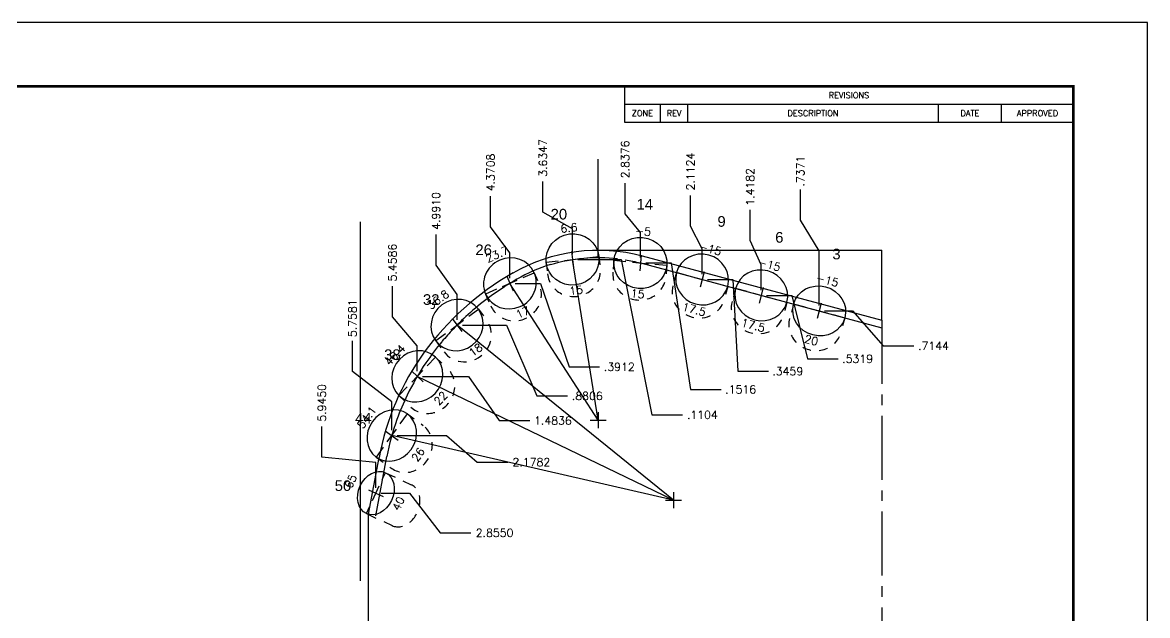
# Model space of a CAD drawing. Header units: inches. Extents: x -34 to 34, y 0 to 22.
# Drawn here: x -13.22 to 0, y 15.03 to 22 of the extents above; entities that cross this region are included whole.
import ezdxf
from ezdxf.enums import TextEntityAlignment as Align

# ---------------------------------------------------------------- set-up
doc = ezdxf.new("R2010")
doc.units = ezdxf.units.IN
doc.header["$MEASUREMENT"] = 0
doc.header["$PDMODE"] = 35
doc.linetypes.add('CENTER2', pattern=[1.125, 0.75, -0.125, 0.125, -0.125])
doc.linetypes.add('HIDDEN2', pattern=[0.1875, 0.125, -0.0625])
doc.layers.get('Defpoints').update_dxf_attribs({"color": 10})
doc.layers.add('Blade3', color=7, linetype='Continuous', true_color=0x00cc00)
for name, color, linetype in [('CLine', 5, 'CENTER2'), ('Dims', 4, 'Continuous'), ('Title Block', 7, 'Continuous')]:
    doc.layers.add(name, color=color, linetype=linetype)
doc.styles.add('RomanD', font='romand.shx', dxfattribs={"width": 0.9})
doc.styles.add('RomanS', font='romans')
doc.styles.get("Standard").update_dxf_attribs({"font": 'arial.ttf'})
doc.dimstyles.new('Copy of Standard', dxfattribs={"dimtxt": 0.094, "dimasz": 0.18, "dimexe": 0.0625, "dimexo": 0.0625, "dimgap": 0.045, "dimtad": 0, "dimtih": 1, "dimtoh": 1, "dimdec": 4, "dimzin": 4, "dimdsep": 46, "dimtxsty": 'RomanS', "dimcen": 0.09, "dimadec": 3, "dimazin": 1, "dimtfac": 1, "dimtdec": 4, "dimtofl": 0, "dimtmove": 0, "dimatfit": 1, "dimfxl": 1, "dimtolj": 1, "dimtzin": 0, "dimarcsym": 0})

# ---------------------------------------------------------------- blocks, each defined once
blk = doc.blocks.new('COT_Dblock')
at = {"layer": 'Defpoints'}
blk.add_point((33.812, 21.812), dxfattribs=at)
at = {"layer": 'Title Block'}
for p, q in [((27.857, 21.25), (27.857, 20.828)), ((27.857, 21.039), (33.13, 21.039)), ((28.278, 20.828), (28.278, 21.039)), ((28.599, 20.828), (28.599, 21.039)), ((31.544, 20.828), (31.544, 21.039)), ((32.286, 20.828), (32.286, 21.039)), ((27.857, 20.828), (33.13, 20.828))]:
    blk.add_line(p, q, dxfattribs=at)
at = {"layer": 'Title Block', "color": 8}
blk.add_lwpolyline([(0, 0), (34, 0), (34, 22), (0, 22)], close=True, dxfattribs=at)
at = {"layer": 'Title Block', "const_width": 0.03}
blk.add_lwpolyline([(33.13, 21.25), (0.87, 21.25), (0.87, 0.75), (33.13, 0.75)], close=True, dxfattribs=at)
at = {"layer": 'Title Block', "style": 'RomanS'}
for s, height, p in [('REVISIONS', 0.0703, (30.493, 21.145)), ('ZONE', 0.0703, (28.067, 20.934)), ('REV', 0.0703, (28.439, 20.934)), ('DESCRIPTION', 0.07031, (30.071, 20.934)), ('DATE', 0.0703, (31.915, 20.934)), ('APPROVED', 0.0703, (32.708, 20.934))]:
    blk.add_text(s, height=height, dxfattribs=at).set_placement(p, align=Align.MIDDLE_CENTER)
at = {"layer": 'Title Block', "color": 1, "style": 'RomanS', "flags": 8}
for tag, p in [('FNAME', (0.62, 3.75)), ('REVDATE', (0.62, 2.25)), ('USER', (0.62, 0.75))]:
    blk.add_attdef(tag, text='', height=0.047, rotation=90, dxfattribs=at).set_placement(p, align=Align.BOTTOM_LEFT)
at = {"layer": 'Title Block', "color": 3, "style": 'RomanS', "flags": 8}
blk.add_attdef('DRAWN', text='', height=0.11, dxfattribs=at).set_placement((28.7, 1.984), align=Align.MIDDLE_CENTER)
for tag, p in [('DDATE', (28.356, 1.672)), ('CHECK', (28.356, 1.406)), ('MATRL', (28.356, 1.149)), ('PDATE', (28.356, 0.883)), ('SCALE', (29.896, 0.855)), ('SHEET', (32.005, 0.855))]:
    blk.add_attdef(tag, text='', height=0.094, dxfattribs=at).set_placement(p, align=Align.MIDDLE_LEFT)
at = {"layer": 'Title Block', "color": 3, "style": 'RomanD', "width": 0.9, "flags": 8}
for tag, height, p in [('TITL1', 0.125, (31.337, 1.684)), ('TITL2', 0.094, (31.337, 1.514)), ('TITL3', 0.094, (31.337, 1.374))]:
    blk.add_attdef(tag, text='', height=height, dxfattribs=at).set_placement(p, align=Align.MIDDLE_CENTER)
at = {"layer": 'Title Block', "color": 3, "style": 'RomanS', "flags": 8}
for tag, p in [('FSCM#', (30.337, 1.121)), ('DWG#', (31.81, 1.121)), ('REV#', (32.97, 1.121))]:
    blk.add_attdef(tag, text='', height=0.094, dxfattribs=at).set_placement(p, align=Align.TOP_CENTER)
blk = doc.blocks.new('CMark')
at = {"layer": 'CLine'}
for p, q in [((-0.094, 0), (0.094, 0)), ((0, 0.094), (0, -0.094))]:
    blk.add_line(p, q, dxfattribs=at)
blk = doc.blocks.new('1613@17.5')
for p, q in [((-0.17, 0), (-0.312, 0)), ((0.171, 0), (0.312, 0))]:
    blk.add_line(p, q)
at = {"color": 8, "linetype": 'HIDDEN2', "ltscale": 0.5}
blk.add_line((-0.312, 0), (-0.312, -0.159), dxfattribs=at)
at = {"color": 8, "linetype": 'HIDDEN2', "ltscale": 0.5, "flags": 128}
blk.add_lwpolyline([(0.312, 0), (0.312, -0.159)], dxfattribs=at)
at = {"extrusion": (0, 0, -1)}
blk.add_ellipse((0, 0), major_axis=(-0.312, 0), ratio=0.953717, start_param=-3.141592653589793, end_param=3.141592653589793, dxfattribs=at)
at = {"color": 8, "linetype": 'HIDDEN2', "ltscale": 0.5}
blk.add_ellipse((0, -0.159), major_axis=(0.312, 0), ratio=0.953717, start_param=3.141593, end_param=6.283185, dxfattribs=at)
blk.add_blockref('CMark', (0, 0))
at = {"style": 'RomanS'}
blk.add_text('17.5', height=0.094, dxfattribs=at).set_placement((0, -0.364), align=Align.MIDDLE_CENTER)
blk.add_attdef('ANG', text='', height=0.094, dxfattribs=at).set_placement((0, 0.298), align=Align.BOTTOM_CENTER)
blk = doc.blocks.new('1613@20')
for p, q in [((-0.17, 0), (-0.312, 0)), ((0.171, 0), (0.312, 0))]:
    blk.add_line(p, q)
at = {"color": 8, "linetype": 'HIDDEN2', "ltscale": 0.5}
blk.add_line((-0.312, 0), (-0.312, -0.178), dxfattribs=at)
at = {"color": 8, "linetype": 'HIDDEN2', "ltscale": 0.5, "flags": 128}
blk.add_lwpolyline([(0.312, 0), (0.312, -0.178)], dxfattribs=at)
blk.add_ellipse((0, 0), major_axis=(-0.312, 0), ratio=0.939693, start_param=-3.141592653589793, end_param=3.141592653589793)
at = {"color": 8, "linetype": 'HIDDEN2', "ltscale": 0.5}
blk.add_ellipse((0, -0.178), major_axis=(-0.312, 0), ratio=0.939693, start_param=0, end_param=3.141593, dxfattribs=at)
blk.add_blockref('CMark', (0, 0))
at = {"style": 'RomanS'}
blk.add_text('20', height=0.094, dxfattribs=at).set_placement((0, -0.356), align=Align.MIDDLE_CENTER)
blk.add_attdef('ANG', text='', height=0.094, dxfattribs=at).set_placement((0, 0.298), align=Align.BOTTOM_CENTER)
blk = doc.blocks.new('1613@15')
for p, q in [((-0.17, 0), (-0.312, 0)), ((0.171, 0), (0.312, 0))]:
    blk.add_line(p, q)
at = {"color": 8, "linetype": 'HIDDEN2', "ltscale": 0.5}
blk.add_line((-0.312, 0), (-0.312, -0.135), dxfattribs=at)
at = {"color": 8, "linetype": 'HIDDEN2', "ltscale": 0.5, "flags": 128}
blk.add_lwpolyline([(0.312, 0), (0.312, -0.135)], dxfattribs=at)
blk.add_ellipse((0, 0), major_axis=(-0.312, 0), ratio=0.965926, start_param=-3.141592653589793, end_param=3.141592653589793)
at = {"color": 8, "linetype": 'HIDDEN2', "ltscale": 0.5}
blk.add_ellipse((0, -0.135), major_axis=(-0.312, 0), ratio=0.965926, start_param=0, end_param=3.141593, dxfattribs=at)
blk.add_blockref('CMark', (0, 0))
at = {"style": 'RomanS'}
blk.add_text('15', height=0.094, dxfattribs=at).set_placement((0, -0.364), align=Align.MIDDLE_CENTER)
blk.add_attdef('ANG', text='', height=0.094, dxfattribs=at).set_placement((0, 0.298), align=Align.BOTTOM_CENTER)
blk = doc.blocks.new('1313@40')
for p, q in [((-0.265, 0), (-0.177, 0)), ((0.177, 0), (0.264, 0))]:
    blk.add_line(p, q)
at = {"color": 8, "linetype": 'HIDDEN2'}
for p, q in [((-0.265, 0), (-0.265, -0.334)), ((0.264, 0), (0.264, -0.334))]:
    blk.add_line(p, q, dxfattribs=at)
blk.add_ellipse((0, 0), major_axis=(0.265, 0), ratio=0.765974)
blk.add_ellipse((0, -0.334), major_axis=(-0.265, 0), ratio=0.765974, start_param=0, end_param=3.141593, dxfattribs=at)
blk.add_blockref('CMark', (0, 0))
at = {"style": 'RomanS'}
blk.add_text('40', height=0.094, dxfattribs=at).set_placement((0, -0.292), align=Align.MIDDLE_CENTER)
blk.add_attdef('ANG', text='', height=0.094, dxfattribs=at).set_placement((0, 0.251), align=Align.BOTTOM_CENTER)
blk = doc.blocks.new('1613@17')
for p, q in [((-0.17, 0), (-0.313, 0)), ((0.171, 0), (0.312, 0))]:
    blk.add_line(p, q)
at = {"color": 8, "linetype": 'HIDDEN2', "ltscale": 0.5}
blk.add_line((-0.313, 0), (-0.313, -0.152), dxfattribs=at)
at = {"color": 8, "linetype": 'HIDDEN2', "ltscale": 0.5, "flags": 128}
blk.add_lwpolyline([(0.312, 0), (0.312, -0.152)], dxfattribs=at)
blk.add_ellipse((0, 0), major_axis=(-0.312, 0), ratio=0.95632, start_param=3.141593, end_param=9.424778)
at = {"color": 8, "linetype": 'HIDDEN2', "ltscale": 0.5}
blk.add_ellipse((0, -0.152), major_axis=(-0.312, 0), ratio=0.95632, start_param=0, end_param=3.141593, dxfattribs=at)
blk.add_blockref('CMark', (0, 0))
at = {"style": 'RomanS'}
blk.add_text('17', height=0.094, dxfattribs=at).set_placement((0.001, -0.373), align=Align.MIDDLE_CENTER)
blk.add_attdef('ANG', text='', height=0.094, dxfattribs=at).set_placement((0, 0.298), align=Align.BOTTOM_CENTER)
blk = doc.blocks.new('1613@18')
for p, q in [((-0.17, 0), (-0.312, 0)), ((0.171, 0), (0.312, 0))]:
    blk.add_line(p, q)
at = {"color": 8, "linetype": 'HIDDEN2', "ltscale": 0.5}
blk.add_line((-0.312, 0), (-0.312, -0.159), dxfattribs=at)
at = {"color": 8, "linetype": 'HIDDEN2', "ltscale": 0.5, "flags": 128}
blk.add_lwpolyline([(0.312, 0), (0.312, -0.159)], dxfattribs=at)
at = {"extrusion": (0, 0, -1)}
blk.add_ellipse((0, 0), major_axis=(-0.312, 0), ratio=0.95104, start_param=-3.141592653589793, end_param=3.141592653589793, dxfattribs=at)
at = {"color": 8, "linetype": 'HIDDEN2', "ltscale": 0.5}
blk.add_ellipse((0, -0.161), major_axis=(0.312, 0), ratio=0.953717, start_param=3.141593, end_param=6.283185, dxfattribs=at)
blk.add_blockref('CMark', (0, 0))
at = {"style": 'RomanS'}
blk.add_text('18', height=0.094, dxfattribs=at).set_placement((0, -0.364), align=Align.MIDDLE_CENTER)
blk.add_attdef('ANG', text='', height=0.094, dxfattribs=at).set_placement((0, 0.298), align=Align.BOTTOM_CENTER)
blk = doc.blocks.new('1613@22')
for p, q in [((-0.17, 0), (-0.313, 0)), ((0.171, 0), (0.312, 0))]:
    blk.add_line(p, q)
at = {"color": 8, "linetype": 'HIDDEN2', "ltscale": 0.5}
blk.add_line((-0.313, 0), (-0.313, -0.195), dxfattribs=at)
at = {"color": 8, "linetype": 'HIDDEN2', "ltscale": 0.5, "flags": 128}
blk.add_lwpolyline([(0.312, 0), (0.312, -0.195)], dxfattribs=at)
blk.add_ellipse((0, 0), major_axis=(-0.312, 0), ratio=0.927168, start_param=3.141593, end_param=9.424778)
at = {"color": 8, "linetype": 'HIDDEN2', "ltscale": 0.5}
blk.add_ellipse((0, -0.195), major_axis=(-0.312, 0), ratio=0.927168, start_param=0, end_param=3.141593, dxfattribs=at)
blk.add_blockref('CMark', (0, 0))
at = {"style": 'RomanS'}
blk.add_text('22', height=0.094, dxfattribs=at).set_placement((0.003, -0.376), align=Align.MIDDLE_CENTER)
blk.add_attdef('ANG', text='', height=0.094, dxfattribs=at).set_placement((0, 0.287), align=Align.BOTTOM_CENTER)
blk = doc.blocks.new('1613@26')
for p, q in [((-0.17, 0), (-0.313, 0)), ((0.171, 0), (0.312, 0))]:
    blk.add_line(p, q)
at = {"color": 8, "linetype": 'HIDDEN2', "ltscale": 0.5}
blk.add_line((-0.313, 0), (-0.313, -0.228), dxfattribs=at)
at = {"color": 8, "linetype": 'HIDDEN2', "ltscale": 0.5, "flags": 128}
blk.add_lwpolyline([(0.312, 0), (0.312, -0.228)], dxfattribs=at)
blk.add_ellipse((0, 0), major_axis=(-0.312, 0), ratio=0.898784, start_param=3.141593, end_param=9.424778)
at = {"color": 8, "linetype": 'HIDDEN2', "ltscale": 0.5}
blk.add_ellipse((0, -0.228), major_axis=(-0.312, 0), ratio=0.898784, start_param=0, end_param=3.141593, dxfattribs=at)
blk.add_blockref('CMark', (0, 0))
at = {"style": 'RomanS'}
blk.add_text('26', height=0.094, dxfattribs=at).set_placement((0, -0.381), align=Align.MIDDLE_CENTER)
blk.add_attdef('ANG', text='', height=0.094, dxfattribs=at).set_placement((0, 0.287), align=Align.BOTTOM_CENTER)
blk = doc.blocks.new('*D76')
at = {"layer": 'Defpoints', "color": 0, "transparency": 16777216}
for p in [(-4.078, 20.037), (-3.12, 19.327), (-3.857, 18.612)]:
    blk.add_point(p, dxfattribs=at)
at = {"layer": 'Dims', "color": 0, "lineweight": -2, "transparency": 16777216}
for p, q in [((-4.078, 19.677), (-4.078, 20.037)), ((-3.857, 19.317), (-4.078, 19.677)), ((-3.857, 18.675), (-3.857, 19.317))]:
    blk.add_line(p, q, dxfattribs=at)
at = {"layer": 'Dims', "color": 0, "transparency": 16777216, "insert": (-4.078, 20.255), "char_height": 0.094, "attachment_point": 5, "rotation": 90, "style": 'RomanS'}
blk.add_mtext('\\A1;.7371', dxfattribs=at)
blk = doc.blocks.new('*D77')
at = {"layer": 'Defpoints', "color": 0, "transparency": 16777216}
for p in [(-4.668, 19.798), (-3.12, 19.327), (-4.538, 18.795)]:
    blk.add_point(p, dxfattribs=at)
at = {"layer": 'Dims', "color": 0, "lineweight": -2, "transparency": 16777216}
for p, q in [((-4.668, 19.438), (-4.668, 19.798)), ((-4.538, 19.155), (-4.668, 19.438)), ((-4.538, 18.857), (-4.538, 19.155))]:
    blk.add_line(p, q, dxfattribs=at)
at = {"layer": 'Dims', "color": 0, "transparency": 16777216, "insert": (-4.668, 20.069), "char_height": 0.094, "attachment_point": 5, "rotation": 90, "style": 'RomanS'}
blk.add_mtext('\\A1;1.4182', dxfattribs=at)
blk = doc.blocks.new('*D78')
at = {"layer": 'Defpoints', "color": 0, "transparency": 16777216}
for p in [(-5.368, 19.969), (-3.12, 19.327), (-5.232, 18.981)]:
    blk.add_point(p, dxfattribs=at)
at = {"layer": 'Dims', "color": 0, "lineweight": -2, "transparency": 16777216}
for p, q in [((-5.368, 19.609), (-5.368, 19.969)), ((-5.232, 19.341), (-5.368, 19.609)), ((-5.232, 19.043), (-5.232, 19.341))]:
    blk.add_line(p, q, dxfattribs=at)
at = {"layer": 'Dims', "color": 0, "transparency": 16777216, "insert": (-5.368, 20.249), "char_height": 0.094, "attachment_point": 5, "rotation": 90, "style": 'RomanS'}
blk.add_mtext('\\A1;2.1124', dxfattribs=at)
blk = doc.blocks.new('*D79')
at = {"layer": 'Defpoints', "color": 0, "transparency": 16777216}
for p in [(-6.137, 20.114), (-3.12, 19.327), (-5.957, 19.175)]:
    blk.add_point(p, dxfattribs=at)
at = {"layer": 'Dims', "color": 0, "lineweight": -2, "transparency": 16777216}
for p, q in [((-6.137, 19.754), (-6.137, 20.114)), ((-5.957, 19.535), (-6.137, 19.754)), ((-5.957, 19.238), (-5.957, 19.535))]:
    blk.add_line(p, q, dxfattribs=at)
at = {"layer": 'Dims', "color": 0, "transparency": 16777216, "insert": (-6.137, 20.392), "char_height": 0.094, "attachment_point": 5, "rotation": 90, "style": 'RomanS'}
blk.add_mtext('\\A1;2.8376', dxfattribs=at)
blk = doc.blocks.new('*D80')
at = {"layer": 'Defpoints', "color": 0, "transparency": 16777216}
for p in [(-7.102, 20.131), (-3.12, 19.327), (-6.754, 19.216)]:
    blk.add_point(p, dxfattribs=at)
at = {"layer": 'Dims', "color": 0, "lineweight": -2, "transparency": 16777216}
for p, q in [((-7.102, 19.771), (-7.102, 20.131)), ((-6.754, 19.576), (-7.102, 19.771)), ((-6.754, 19.279), (-6.754, 19.576))]:
    blk.add_line(p, q, dxfattribs=at)
at = {"layer": 'Dims', "color": 0, "transparency": 16777216, "insert": (-7.102, 20.409), "char_height": 0.094, "attachment_point": 5, "rotation": 90, "style": 'RomanS'}
blk.add_mtext('\\A1;3.6347', dxfattribs=at)
blk = doc.blocks.new('*D81')
at = {"layer": 'Defpoints', "color": 0, "transparency": 16777216}
for p in [(-7.717, 19.96), (-3.12, 19.327), (-7.491, 18.935)]:
    blk.add_point(p, dxfattribs=at)
at = {"layer": 'Dims', "color": 0, "lineweight": -2, "transparency": 16777216}
for p, q in [((-7.717, 19.6), (-7.717, 19.96)), ((-7.491, 19.295), (-7.717, 19.6)), ((-7.491, 18.998), (-7.491, 19.295))]:
    blk.add_line(p, q, dxfattribs=at)
at = {"layer": 'Dims', "color": 0, "transparency": 16777216, "insert": (-7.717, 20.238), "char_height": 0.094, "attachment_point": 5, "rotation": 90, "style": 'RomanS'}
blk.add_mtext('\\A1;4.3708', dxfattribs=at)
blk = doc.blocks.new('*D82')
at = {"layer": 'Defpoints', "color": 0, "transparency": 16777216}
for p in [(-8.358, 19.508), (-3.12, 19.327), (-8.111, 18.446)]:
    blk.add_point(p, dxfattribs=at)
at = {"layer": 'Dims', "color": 0, "lineweight": -2, "transparency": 16777216}
for p, q in [((-8.358, 19.148), (-8.358, 19.508)), ((-8.111, 18.806), (-8.358, 19.148)), ((-8.111, 18.509), (-8.111, 18.806))]:
    blk.add_line(p, q, dxfattribs=at)
at = {"layer": 'Dims', "color": 0, "transparency": 16777216, "insert": (-8.358, 19.786), "char_height": 0.094, "attachment_point": 5, "rotation": 90, "style": 'RomanS'}
blk.add_mtext('\\A1;4.9910', dxfattribs=at)
blk = doc.blocks.new('*D83')
at = {"layer": 'Defpoints', "color": 0, "transparency": 16777216}
for p in [(-3.12, 19.327), (-8.87, 18.902), (-8.578, 17.843)]:
    blk.add_point(p, dxfattribs=at)
at = {"layer": 'Dims', "color": 0, "lineweight": -2, "transparency": 16777216}
for p, q in [((-8.87, 18.542), (-8.87, 18.902)), ((-8.578, 18.203), (-8.87, 18.542)), ((-8.578, 17.906), (-8.578, 18.203))]:
    blk.add_line(p, q, dxfattribs=at)
at = {"layer": 'Dims', "color": 0, "transparency": 16777216, "insert": (-8.87, 19.18), "char_height": 0.094, "attachment_point": 5, "rotation": 90, "style": 'RomanS'}
blk.add_mtext('\\A1;5.4586', dxfattribs=at)
blk = doc.blocks.new('*D84')
at = {"layer": 'Defpoints', "color": 0, "transparency": 16777216}
for p in [(-3.12, 19.327), (-9.34, 18.262), (-8.878, 17.148)]:
    blk.add_point(p, dxfattribs=at)
at = {"layer": 'Dims', "color": 0, "lineweight": -2, "transparency": 16777216}
for p, q in [((-9.34, 17.902), (-9.34, 18.262)), ((-8.878, 17.542), (-9.34, 17.902)), ((-8.878, 17.211), (-8.878, 17.542))]:
    blk.add_line(p, q, dxfattribs=at)
at = {"layer": 'Dims', "color": 0, "transparency": 16777216, "insert": (-9.34, 18.526), "char_height": 0.094, "attachment_point": 5, "rotation": 90, "style": 'RomanS'}
blk.add_mtext('\\A1;5.7581', dxfattribs=at)
blk = doc.blocks.new('*D85')
at = {"layer": 'Defpoints', "color": 0, "transparency": 16777216}
for p in [(-3.12, 19.327), (-3.857, 18.612), (-2.746, 18.202)]:
    blk.add_point(p, dxfattribs=at)
at = {"layer": 'Dims', "color": 0, "lineweight": -2, "transparency": 16777216}
for p, q in [((-3.794, 18.612), (-3.466, 18.612)), ((-3.466, 18.612), (-3.106, 18.202)), ((-3.106, 18.202), (-2.746, 18.202))]:
    blk.add_line(p, q, dxfattribs=at)
at = {"layer": 'Dims', "color": 0, "transparency": 16777216, "insert": (-2.513, 18.202), "char_height": 0.094, "attachment_point": 5, "style": 'RomanS'}
blk.add_mtext('\\A1;.7144', dxfattribs=at)
blk = doc.blocks.new('*D86')
at = {"layer": 'Defpoints', "color": 0, "transparency": 16777216}
for p in [(-3.12, 19.327), (-4.538, 18.795), (-3.634, 18.049)]:
    blk.add_point(p, dxfattribs=at)
at = {"layer": 'Dims', "color": 0, "lineweight": -2, "transparency": 16777216}
for p, q in [((-4.475, 18.795), (-4.178, 18.795)), ((-4.178, 18.795), (-3.994, 18.049)), ((-3.994, 18.049), (-3.634, 18.049))]:
    blk.add_line(p, q, dxfattribs=at)
at = {"layer": 'Dims', "color": 0, "transparency": 16777216, "insert": (-3.405, 18.049), "char_height": 0.094, "attachment_point": 5, "style": 'RomanS'}
blk.add_mtext('\\A1;.5319', dxfattribs=at)
blk = doc.blocks.new('*D87')
at = {"layer": 'Defpoints', "color": 0, "transparency": 16777216}
for p in [(-3.12, 19.327), (-5.232, 18.981), (-4.454, 17.903)]:
    blk.add_point(p, dxfattribs=at)
at = {"layer": 'Dims', "color": 0, "lineweight": -2, "transparency": 16777216}
for p, q in [((-5.17, 18.981), (-4.872, 18.981)), ((-4.872, 18.981), (-4.814, 17.903)), ((-4.814, 17.903), (-4.454, 17.903))]:
    blk.add_line(p, q, dxfattribs=at)
at = {"layer": 'Dims', "color": 0, "transparency": 16777216, "insert": (-4.226, 17.903), "char_height": 0.094, "attachment_point": 5, "style": 'RomanS'}
blk.add_mtext('\\A1;.3459', dxfattribs=at)
blk = doc.blocks.new('*D88')
at = {"layer": 'Defpoints', "color": 0, "transparency": 16777216}
for p in [(-3.12, 19.327), (-5.957, 19.175), (-5.009, 17.69)]:
    blk.add_point(p, dxfattribs=at)
at = {"layer": 'Dims', "color": 0, "lineweight": -2, "transparency": 16777216}
for p, q in [((-5.895, 19.175), (-5.597, 19.175)), ((-5.597, 19.175), (-5.369, 17.69)), ((-5.369, 17.69), (-5.009, 17.69))]:
    blk.add_line(p, q, dxfattribs=at)
at = {"layer": 'Dims', "color": 0, "transparency": 16777216, "insert": (-4.779, 17.69), "char_height": 0.094, "attachment_point": 5, "style": 'RomanS'}
blk.add_mtext('\\A1;.1516', dxfattribs=at)
blk = doc.blocks.new('*D89')
at = {"layer": 'Defpoints', "color": 0, "transparency": 16777216}
for p in [(-3.12, 19.327), (-6.754, 19.216), (-5.462, 17.391)]:
    blk.add_point(p, dxfattribs=at)
at = {"layer": 'Dims', "color": 0, "lineweight": -2, "transparency": 16777216}
for p, q in [((-6.692, 19.216), (-6.182, 19.216)), ((-6.182, 19.216), (-5.822, 17.391)), ((-5.822, 17.391), (-5.462, 17.391))]:
    blk.add_line(p, q, dxfattribs=at)
at = {"layer": 'Dims', "color": 0, "transparency": 16777216, "insert": (-5.229, 17.391), "char_height": 0.094, "attachment_point": 5, "style": 'RomanS'}
blk.add_mtext('\\A1;.1104', dxfattribs=at)
blk = doc.blocks.new('*D90')
at = {"layer": 'Defpoints', "color": 0, "transparency": 16777216}
for p in [(-3.12, 19.327), (-7.491, 18.935), (-6.436, 17.954)]:
    blk.add_point(p, dxfattribs=at)
at = {"layer": 'Dims', "color": 0, "lineweight": -2, "transparency": 16777216}
for p, q in [((-7.428, 18.935), (-7.131, 18.935)), ((-7.131, 18.935), (-6.796, 17.954)), ((-6.796, 17.954), (-6.436, 17.954))]:
    blk.add_line(p, q, dxfattribs=at)
at = {"layer": 'Dims', "color": 0, "transparency": 16777216, "insert": (-6.205, 17.954), "char_height": 0.094, "attachment_point": 5, "style": 'RomanS'}
blk.add_mtext('\\A1;.3912', dxfattribs=at)
blk = doc.blocks.new('*D91')
at = {"layer": 'Defpoints', "color": 0, "transparency": 16777216}
for p in [(-3.12, 19.327), (-8.111, 18.446), (-6.812, 17.613)]:
    blk.add_point(p, dxfattribs=at)
at = {"layer": 'Dims', "color": 0, "lineweight": -2, "transparency": 16777216}
for p, q in [((-8.048, 18.446), (-7.532, 18.446)), ((-7.532, 18.446), (-7.172, 17.613)), ((-7.172, 17.613), (-6.812, 17.613))]:
    blk.add_line(p, q, dxfattribs=at)
at = {"layer": 'Dims', "color": 0, "transparency": 16777216, "insert": (-6.581, 17.613), "char_height": 0.094, "attachment_point": 5, "style": 'RomanS'}
blk.add_mtext('\\A1;.8806', dxfattribs=at)
blk = doc.blocks.new('*D92')
at = {"layer": 'Defpoints', "color": 0, "transparency": 16777216}
for p in [(-3.12, 19.327), (-8.578, 17.843), (-7.256, 17.323)]:
    blk.add_point(p, dxfattribs=at)
at = {"layer": 'Dims', "color": 0, "lineweight": -2, "transparency": 16777216}
for p, q in [((-8.516, 17.843), (-7.976, 17.843)), ((-7.976, 17.843), (-7.616, 17.323)), ((-7.616, 17.323), (-7.256, 17.323))]:
    blk.add_line(p, q, dxfattribs=at)
at = {"layer": 'Dims', "color": 0, "transparency": 16777216, "insert": (-6.985, 17.323), "char_height": 0.094, "attachment_point": 5, "style": 'RomanS'}
blk.add_mtext('\\A1;1.4836', dxfattribs=at)
blk = doc.blocks.new('*D93')
at = {"layer": 'Defpoints', "color": 0, "transparency": 16777216}
for p in [(-3.12, 19.327), (-8.878, 17.148), (-7.516, 16.836)]:
    blk.add_point(p, dxfattribs=at)
at = {"layer": 'Dims', "color": 0, "lineweight": -2, "transparency": 16777216}
for p, q in [((-8.815, 17.148), (-8.236, 17.148)), ((-8.236, 17.148), (-7.876, 16.836)), ((-7.876, 16.836), (-7.516, 16.836))]:
    blk.add_line(p, q, dxfattribs=at)
at = {"layer": 'Dims', "color": 0, "transparency": 16777216, "insert": (-7.238, 16.836), "char_height": 0.094, "attachment_point": 5, "style": 'RomanS'}
blk.add_mtext('\\A1;2.1782', dxfattribs=at)
blk = doc.blocks.new('*D94')
at = {"layer": 'Defpoints', "color": 0, "transparency": 16777216}
for p in [(-3.12, 19.327), (-9.065, 16.472), (-7.948, 16.005)]:
    blk.add_point(p, dxfattribs=at)
at = {"layer": 'Dims', "color": 0, "lineweight": -2, "transparency": 16777216}
for p, q in [((-9.002, 16.472), (-8.668, 16.472)), ((-8.668, 16.472), (-8.308, 16.005)), ((-8.308, 16.005), (-7.948, 16.005))]:
    blk.add_line(p, q, dxfattribs=at)
at = {"layer": 'Dims', "color": 0, "transparency": 16777216, "insert": (-7.67, 16.005), "char_height": 0.094, "attachment_point": 5, "style": 'RomanS'}
blk.add_mtext('\\A1;2.8550', dxfattribs=at)
blk = doc.blocks.new('*D95')
at = {"layer": 'Defpoints', "color": 0, "transparency": 16777216}
for p in [(-3.12, 19.327), (-9.699, 17.254), (-9.065, 16.472)]:
    blk.add_point(p, dxfattribs=at)
at = {"layer": 'Dims', "color": 0, "lineweight": -2, "transparency": 16777216}
for p, q in [((-9.699, 16.894), (-9.699, 17.254)), ((-9.065, 16.832), (-9.699, 16.894)), ((-9.065, 16.534), (-9.065, 16.832))]:
    blk.add_line(p, q, dxfattribs=at)
at = {"layer": 'Dims', "color": 0, "transparency": 16777216, "insert": (-9.699, 17.532), "char_height": 0.094, "attachment_point": 5, "rotation": 90, "style": 'RomanS'}
blk.add_mtext('\\A1;5.9450', dxfattribs=at)

msp = doc.modelspace()

# ---------------------------------------------------------------- linework, layer by layer
msp.add_line((-9.24473, 15.44023), (-9.24473, 19.6572))
at = {"color": 5, "linetype": 'CENTER2'}
msp.add_line((-3.11973, 18.50417), (-3.11973, 9.95166), dxfattribs=at)
at = {"color": 7, "linetype": 'Continuous'}
for p, q in [((-9.15098, 16.22249), (-9.02598, 16.88916)), ((-9.06606, 16.20657), (-8.93588, 16.90087)), ((-9.15098, 12.79541), (-9.15098, 16.22249))]:
    msp.add_line(p, q, dxfattribs=at)
for points in [[(-7.45261, 19.05871, -0.19891237), (-5.93497, 19.25851), (-3.11973, 18.50417)], [(-7.01232, 19.15657, -0.10418883), (-6.22652, 19.22685, -0.10418883)], [(-6.13555, 19.21381, -0.0238405), (-5.95733, 19.17505), (-3.11973, 18.41472)]]:
    msp.add_lwpolyline(points, format="xyb", dxfattribs=at)
msp.add_ellipse((-5.56988, 16.38916), major_axis=(-3.5, 0), ratio=0.90478468, start_param=5.28035874, end_param=6.12463105, dxfattribs=at)
for points, knots in [([(-7.71137, 18.78797), (-7.79572, 18.72642), (-7.87658, 18.66168), (-7.95385, 18.59366), (-8.02484, 18.53117), (-8.09279, 18.46592), (-8.20273, 18.35062), (-8.24636, 18.30185), (-8.28828, 18.25194)], [5.389389553, 5.389389553, 5.389389553, 5.389389553, 5.484232099, 5.484232099, 5.484232099, 5.571355556, 5.571355556, 5.632395671, 5.632395671, 5.632395671, 5.632395671]), ([(-8.29068, 18.24949), (-8.35713, 18.16976), (-8.41919, 18.08763), (-8.47673, 18.00302), (-8.55952, 17.88129), (-8.63295, 17.75442), (-8.69641, 17.62367)], [5.633595471, 5.633595471, 5.633595471, 5.633595471, 5.730402733, 5.730402733, 5.730402733, 5.869677639, 5.869677639, 5.869677639, 5.869677639]), ([(-8.69681, 17.6232), (-8.74199, 17.52966), (-8.78207, 17.43465), (-8.81687, 17.33811), (-8.86837, 17.19524), (-8.90833, 17.04903), (-8.93602, 16.90095)], [5.870017351, 5.870017351, 5.870017351, 5.870017351, 5.969114557, 5.969114557, 5.969114557, 6.115779028, 6.115779028, 6.115779028, 6.115779028])]:
    msp.add_open_spline(points, degree=3, knots=knots, dxfattribs=at)
at = {"layer": 'Blade3'}
for p, q in [((-6.45261, 17.32666), (-6.75448, 19.2163)), ((-6.45261, 17.32666), (-7.4905, 18.93541)), ((-5.56988, 16.38916), (-8.11075, 18.44606)), ((-5.56988, 16.38916), (-8.57837, 17.84309)), ((-5.56988, 16.38916), (-8.87786, 17.14848))]:
    msp.add_line(p, q, dxfattribs=at)
at = {"layer": 'Dims'}
for p, q in [((-6.45261, 19.24026), (-6.45261, 20.39498)), ((-6.45261, 19.32666), (-3.11973, 19.32666)), ((-3.11973, 18.50417), (-3.11973, 19.32666))]:
    msp.add_line(p, q, dxfattribs=at)
msp.add_lwpolyline([(-7.01232, 19.15657, 0.05675291), (-7.40941, 18.98388), (-7.42757, 18.97314), (-7.44572, 18.96237), (-7.46384, 18.95155), (-7.48191, 18.94066), (-7.49992, 18.92967), (-7.51785, 18.91857), (-7.53364, 18.90862), (-7.55344, 18.89592), (-7.57108, 18.88437), (-7.58865, 18.87269), (-7.60614, 18.86089), (-7.62357, 18.849), (-7.64095, 18.83703), (-7.65828, 18.825), (-7.67559, 18.81291), (-7.69287, 18.80079), (-7.71014, 18.78866)], format="xyb", dxfattribs=at)

# ---------------------------------------------------------------- block references
at = {"layer": 'Blade3'}
for name, p, rotation, values in [('1613@15', (-6.75448, 19.2163), 6.599999999999999, {'ANG': '6.6'}), ('1613@15', (-5.95733, 19.17505), 355, {'ANG': '-5'}), ('1613@17', (-7.4905, 18.93541), 23.7, {'ANG': '23.7'}), ('1613@17.5', (-5.23217, 18.98074), 345, {'ANG': '-15'}), ('1613@17.5', (-4.53791, 18.79472), 345, {'ANG': '-15'}), ('1613@20', (-3.85688, 18.61224), 345, {'ANG': '-15'}), ('1613@18', (-8.11075, 18.44606), 36.8, {'ANG': '36.8'}), ('1613@22', (-8.57837, 17.84309), 46.4, {'ANG': '46.4'}), ('1613@26', (-8.87786, 17.14848), 54.1, {'ANG': '54.1'}), ('1313@40', (-9.06471, 16.47165), 65, {'ANG': '65'})]:
    msp.add_blockref(name, p, dxfattribs=dict(at, rotation=rotation)).add_auto_attribs(values)
at = {"layer": 'Dims'}
for p in [(-6.45261, 17.32666), (-5.56988, 16.38916)]:
    msp.add_blockref('CMark', p, dxfattribs=at)
at = {"layer": 'Title Block'}
msp.add_blockref('COT_Dblock', (-34, 0), dxfattribs=at)

# ---------------------------------------------------------------- texts
at = {"layer": 'Blade3'}
for s, p in [('14', (-6.00323, 19.80194)), ('20', (-7.01211, 19.68574)), ('9', (-5.05235, 19.60056)), ('6', (-4.37369, 19.41345)), ('26', (-7.89551, 19.26735)), ('3', (-3.70243, 19.21772)), ('32', (-8.51188, 18.68315)), ('38', (-8.96812, 18.03497)), ('44', (-9.30916, 17.28865)), ('50', (-9.54843, 16.49693))]:
    msp.add_text(s, height=0.125, dxfattribs=at).set_placement(p)

# ---------------------------------------------------------------- dimensions: what is measured, and where the dimension line sits
at = {"layer": 'Dims'}
for feature_location, offset, dtype, origin, picture, middle in [((-6.754478, 19.216297), (-0.347569, 0.91477), 1, (-3.11973, 19.326657), '*D80', (-7.102047, 20.408828)), ((-5.95733, 19.17505), (-0.17957, 0.93894), 1, (-3.11973, 19.32666), '*D79', (-6.1369, 20.39176)), ((-7.4905, 18.93541), (-0.2265, 1.02493), 1, (-3.11973, 19.32666), '*D81', (-7.71701, 20.23811)), ((-5.23217, 18.98074), (-0.13604, 0.98814), 1, (-3.11973, 19.32666), '*D78', (-5.3682, 20.24888)), ((-3.8568796, 18.6122381), (-0.221615, 1.4249333), 1, (-3.1197302, 19.3266569), '*D76', (-4.0784946, 20.2545048)), ((-4.53791, 18.79472), (-0.12992, 1.00345), 1, (-3.11973, 19.32666), '*D77', (-4.66783, 20.06921)), ((-8.11075, 18.44606), (-0.24684, 1.06188), 1, (-3.11973, 19.32666), '*D82', (-8.35759, 19.78571)), ((-9.06471, 16.47165), (-0.63384, 0.78281), 1, (-3.11973, 19.32666), '*D95', (-9.69854, 17.53222)), ((-8.87786, 17.14848), (-0.46195, 1.11322), 1, (-3.11973, 19.32666), '*D84', (-9.33982, 18.52603)), ((-9.06471, 16.47165), (1.11709, -0.46642), 0, (-3.11973, 19.32666), '*D94', (-7.66985, 16.00523)), ((-8.57837, 17.84309), (-0.29168, 1.0588), 1, (-3.11973, 19.32666), '*D83', (-8.87006, 19.17966)), ((-8.87786, 17.14848), (1.36185, -0.3126), 0, (-3.11973, 19.32666), '*D93', (-7.23825, 16.83588)), ((-8.57837, 17.84309), (1.32259, -0.52034), 0, (-3.11973, 19.32666), '*D92', (-6.98474, 17.32275)), ((-8.11075, 18.44606), (1.2991, -0.8331), 0, (-3.11973, 19.32666), '*D91', (-6.58089, 17.61297)), ((-7.490503, 18.935414), (1.054663, -0.981008), 0, (-3.11973, 19.326657), '*D90', (-6.205079, 17.954406)), ((-6.75448, 19.2163), (1.29232, -1.82526), 0, (-3.11973, 19.32666), '*D89', (-5.22915, 17.39104)), ((-5.95733, 19.17505), (0.94786, -1.48526), 0, (-3.11973, 19.32666), '*D88', (-4.77871, 17.68979)), ((-5.23217, 18.98074), (0.77786, -1.07755), 0, (-3.11973, 19.32666), '*D87', (-4.22578, 17.90319)), ((-4.53791, 18.79472), (0.90436, -0.74528), 0, (-3.11973, 19.32666), '*D86', (-3.40502, 18.04944)), ((-3.85688, 18.61224), (1.1108, -0.41029), 0, (-3.11973, 19.32666), '*D85', (-2.51308, 18.20195))]:
    dim = msp.add_ordinate_dim(feature_location=feature_location, offset=offset, dtype=dtype, origin=origin, dimstyle='Copy of Standard', dxfattribs=at)
    dim.commit()
    dim.dimension.update_dxf_attribs({"geometry": picture, "text_midpoint": middle})

doc.saveas('drawing.dxf')
